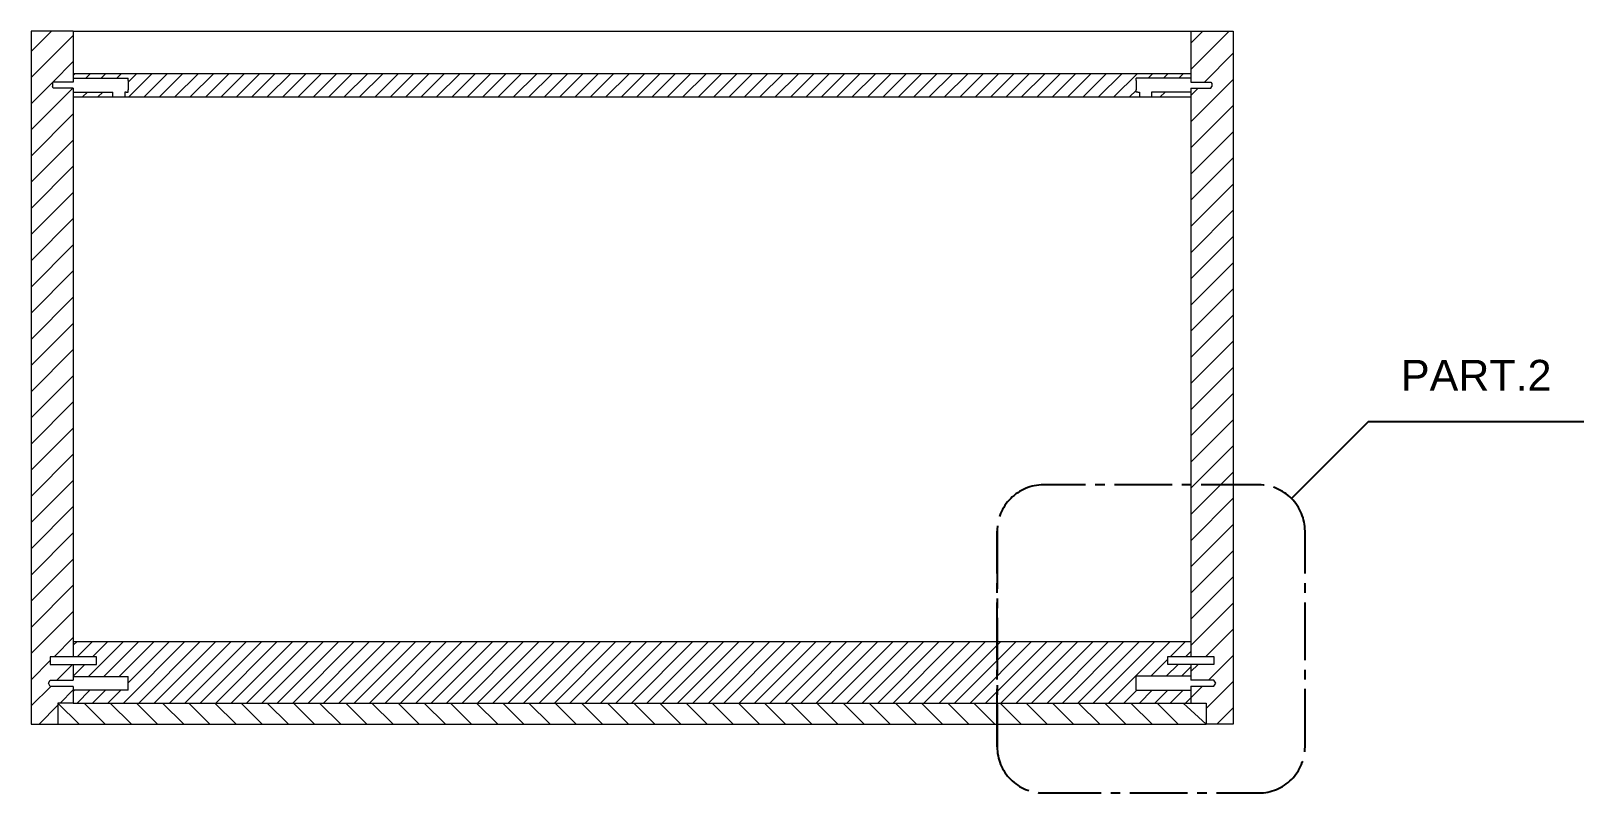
# Model space of a CAD drawing. Header units: millimetres. Extents: x -1335 to 2991, y -7 to 1980.
# Drawn here: x 1383 to 1483.9, y 1382.4 to 1431.9 of the extents above; entities that cross this region are included whole.
import ezdxf
from ezdxf.enums import TextEntityAlignment as Align

# ---------------------------------------------------------------- set-up
doc = ezdxf.new("R2010")
doc.units = ezdxf.units.MM
doc.linetypes.add('CENTER2', pattern=[1.125, 0.75, -0.125, 0.125, -0.125])
doc.layers.get('0').update_dxf_attribs({"color": 8})
doc.layers.add('A-SECT A-MCUT', color=7, linetype='Continuous', lineweight=35)
doc.layers.add('Incastri', color=4, linetype='Continuous')
doc.styles.add('ARIAL', font='Arial.ttf')

msp = doc.modelspace()

# ---------------------------------------------------------------- linework, layer by layer
at = {"color": 175, "linetype": 'Continuous'}
for p, q in [((1382.99, 1430.56), (1384.31, 1431.88)), ((1382.99, 1428.86), (1385.73, 1431.6)), ((1458.32, 1431.09), (1459.11, 1431.88)), ((1458.32, 1429.39), (1460.81, 1431.88)), ((1459.2, 1428.57), (1461.07, 1430.44)), ((1384.4, 1428.57), (1385.73, 1429.9)), ((1382.99, 1427.16), (1384.4, 1428.57)), ((1385.73, 1429), (1385.83, 1429.1)), ((1386.55, 1428.82), (1386.83, 1429.1)), ((1387.55, 1428.82), (1387.83, 1429.1)), ((1388.55, 1428.82), (1388.83, 1429.1)), ((1389.29, 1428.56), (1389.83, 1429.1)), ((1389.33, 1427.6), (1390.83, 1429.1)), ((1390.33, 1427.6), (1391.83, 1429.1)), ((1391.33, 1427.6), (1392.83, 1429.1)), ((1392.33, 1427.6), (1393.83, 1429.1)), ((1393.33, 1427.6), (1394.83, 1429.1)), ((1394.33, 1427.6), (1395.83, 1429.1)), ((1395.33, 1427.6), (1396.83, 1429.1)), ((1396.33, 1427.6), (1397.83, 1429.1)), ((1397.33, 1427.6), (1398.83, 1429.1)), ((1398.33, 1427.6), (1399.83, 1429.1)), ((1399.33, 1427.6), (1400.83, 1429.1)), ((1400.33, 1427.6), (1401.83, 1429.1)), ((1401.33, 1427.6), (1402.83, 1429.1)), ((1402.33, 1427.6), (1403.83, 1429.1)), ((1403.33, 1427.6), (1404.83, 1429.1)), ((1404.33, 1427.6), (1405.83, 1429.1)), ((1405.33, 1427.6), (1406.83, 1429.1)), ((1406.33, 1427.6), (1407.83, 1429.1)), ((1407.33, 1427.6), (1408.83, 1429.1)), ((1408.33, 1427.6), (1409.83, 1429.1)), ((1409.33, 1427.6), (1410.83, 1429.1)), ((1410.33, 1427.6), (1411.83, 1429.1)), ((1411.33, 1427.6), (1412.83, 1429.1)), ((1412.33, 1427.6), (1413.83, 1429.1)), ((1413.33, 1427.6), (1414.83, 1429.1)), ((1414.33, 1427.6), (1415.83, 1429.1)), ((1415.33, 1427.6), (1416.83, 1429.1)), ((1416.33, 1427.6), (1417.83, 1429.1)), ((1417.33, 1427.6), (1418.83, 1429.1)), ((1418.33, 1427.6), (1419.83, 1429.1)), ((1419.33, 1427.6), (1420.83, 1429.1)), ((1420.33, 1427.6), (1421.83, 1429.1)), ((1421.33, 1427.6), (1422.83, 1429.1)), ((1422.33, 1427.6), (1423.83, 1429.1)), ((1423.33, 1427.6), (1424.83, 1429.1)), ((1424.33, 1427.6), (1425.83, 1429.1)), ((1425.33, 1427.6), (1426.83, 1429.1)), ((1426.33, 1427.6), (1427.83, 1429.1)), ((1427.33, 1427.6), (1428.83, 1429.1)), ((1428.33, 1427.6), (1429.83, 1429.1)), ((1429.33, 1427.6), (1430.83, 1429.1)), ((1430.33, 1427.6), (1431.83, 1429.1)), ((1431.33, 1427.6), (1432.83, 1429.1)), ((1432.33, 1427.6), (1433.83, 1429.1)), ((1433.33, 1427.6), (1434.83, 1429.1)), ((1434.33, 1427.6), (1435.83, 1429.1)), ((1435.33, 1427.6), (1436.83, 1429.1)), ((1436.33, 1427.6), (1437.83, 1429.1)), ((1437.33, 1427.6), (1438.83, 1429.1)), ((1438.33, 1427.6), (1439.83, 1429.1)), ((1439.33, 1427.6), (1440.83, 1429.1)), ((1440.33, 1427.6), (1441.83, 1429.1)), ((1441.33, 1427.6), (1442.83, 1429.1)), ((1442.33, 1427.6), (1443.83, 1429.1)), ((1443.33, 1427.6), (1444.83, 1429.1)), ((1444.33, 1427.6), (1445.83, 1429.1)), ((1445.33, 1427.6), (1446.83, 1429.1)), ((1446.33, 1427.6), (1447.83, 1429.1)), ((1447.33, 1427.6), (1448.83, 1429.1)), ((1448.33, 1427.6), (1449.83, 1429.1)), ((1449.33, 1427.6), (1450.83, 1429.1)), ((1450.33, 1427.6), (1451.83, 1429.1)), ((1451.33, 1427.6), (1452.83, 1429.1)), ((1452.33, 1427.6), (1453.83, 1429.1)), ((1453.33, 1427.6), (1454.83, 1429.1)), ((1455.55, 1428.82), (1455.83, 1429.1)), ((1456.55, 1428.82), (1456.83, 1429.1)), ((1457.55, 1428.82), (1457.83, 1429.1)), ((1458.32, 1425.99), (1461.07, 1428.74)), ((1382.99, 1425.46), (1385.7, 1428.17)), ((1385.73, 1427.91), (1385.74, 1427.92)), ((1386.33, 1427.6), (1386.65, 1427.92)), ((1387.33, 1427.6), (1387.65, 1427.92)), ((1454.33, 1427.6), (1454.76, 1428.03)), ((1456.33, 1427.6), (1456.65, 1427.92)), ((1458.32, 1427.91), (1458.31, 1427.92)), ((1458.32, 1427.69), (1458.8, 1428.17)), ((1458.32, 1428.17), (1458.33, 1428.17)), ((1382.99, 1423.76), (1385.73, 1426.5)), ((1458.32, 1424.29), (1461.07, 1427.04)), ((1458.32, 1422.59), (1461.07, 1425.34)), ((1382.99, 1422.06), (1385.73, 1424.8)), ((1458.32, 1420.89), (1461.07, 1423.64)), ((1382.99, 1420.36), (1385.73, 1423.1)), ((1382.99, 1418.66), (1385.73, 1421.4)), ((1458.32, 1419.19), (1461.07, 1421.94)), ((1382.99, 1416.96), (1385.73, 1419.7)), ((1458.32, 1417.49), (1461.07, 1420.24)), ((1458.32, 1415.79), (1461.07, 1418.54)), ((1382.99, 1415.26), (1385.73, 1418)), ((1382.99, 1413.56), (1385.73, 1416.3)), ((1458.32, 1414.09), (1461.07, 1416.84)), ((1382.99, 1411.86), (1385.73, 1414.6)), ((1458.32, 1412.39), (1461.07, 1415.14)), ((1458.32, 1410.69), (1461.07, 1413.44)), ((1382.99, 1410.16), (1385.73, 1412.9)), ((1458.32, 1408.99), (1461.07, 1411.74)), ((1382.99, 1408.46), (1385.73, 1411.2)), ((1382.99, 1406.76), (1385.73, 1409.5)), ((1458.32, 1407.29), (1461.07, 1410.04)), ((1458.32, 1405.59), (1461.07, 1408.34)), ((1382.99, 1405.06), (1385.73, 1407.8)), ((1458.32, 1403.89), (1461.07, 1406.64)), ((1382.99, 1403.36), (1385.73, 1406.1)), ((1382.99, 1401.66), (1385.73, 1404.4)), ((1458.32, 1402.19), (1461.07, 1404.94)), ((1458.32, 1400.49), (1461.07, 1403.24)), ((1382.99, 1399.96), (1385.73, 1402.7)), ((1458.32, 1398.79), (1461.07, 1401.54)), ((1382.99, 1398.26), (1385.73, 1401)), ((1382.99, 1396.56), (1385.73, 1399.3)), ((1458.32, 1397.09), (1461.07, 1399.84)), ((1458.32, 1395.39), (1461.07, 1398.14)), ((1382.99, 1394.86), (1385.73, 1397.6)), ((1458.32, 1393.69), (1461.07, 1396.44)), ((1382.99, 1393.16), (1385.73, 1395.9)), ((1382.99, 1391.46), (1385.73, 1394.2)), ((1458.32, 1391.99), (1461.07, 1394.74)), ((1384.48, 1391.25), (1385.73, 1392.5)), ((1385.73, 1392), (1385.98, 1392.25)), ((1385.98, 1391.25), (1386.98, 1392.25)), ((1386.71, 1389.98), (1388.98, 1392.25)), ((1386.98, 1391.25), (1387.98, 1392.25)), ((1387.71, 1389.98), (1389.98, 1392.25)), ((1388.71, 1389.98), (1390.98, 1392.25)), ((1388.98, 1388.25), (1392.98, 1392.25)), ((1389.29, 1389.56), (1391.98, 1392.25)), ((1389.98, 1388.25), (1393.98, 1392.25)), ((1390.98, 1388.25), (1394.98, 1392.25)), ((1391.98, 1388.25), (1395.98, 1392.25)), ((1392.98, 1388.25), (1396.98, 1392.25)), ((1393.98, 1388.25), (1397.98, 1392.25)), ((1394.98, 1388.25), (1398.98, 1392.25)), ((1395.98, 1388.25), (1399.98, 1392.25)), ((1396.98, 1388.25), (1400.98, 1392.25)), ((1397.98, 1388.25), (1401.98, 1392.25)), ((1398.98, 1388.25), (1402.98, 1392.25)), ((1399.98, 1388.25), (1403.98, 1392.25)), ((1400.98, 1388.25), (1404.98, 1392.25)), ((1401.98, 1388.25), (1405.98, 1392.25)), ((1402.98, 1388.25), (1406.98, 1392.25)), ((1403.98, 1388.25), (1407.98, 1392.25)), ((1404.98, 1388.25), (1408.98, 1392.25)), ((1405.98, 1388.25), (1409.98, 1392.25)), ((1406.98, 1388.25), (1410.98, 1392.25)), ((1407.98, 1388.25), (1411.98, 1392.25)), ((1408.98, 1388.25), (1412.98, 1392.25)), ((1409.98, 1388.25), (1413.98, 1392.25)), ((1410.98, 1388.25), (1414.98, 1392.25)), ((1411.98, 1388.25), (1415.98, 1392.25)), ((1412.98, 1388.25), (1416.98, 1392.25)), ((1413.98, 1388.25), (1417.98, 1392.25)), ((1414.98, 1388.25), (1418.98, 1392.25)), ((1415.98, 1388.25), (1419.98, 1392.25)), ((1416.98, 1388.25), (1420.98, 1392.25)), ((1417.98, 1388.25), (1421.98, 1392.25)), ((1418.98, 1388.25), (1422.98, 1392.25)), ((1419.98, 1388.25), (1423.98, 1392.25)), ((1420.98, 1388.25), (1424.98, 1392.25)), ((1421.98, 1388.25), (1425.98, 1392.25)), ((1422.98, 1388.25), (1426.98, 1392.25)), ((1423.98, 1388.25), (1427.98, 1392.25)), ((1424.98, 1388.25), (1428.98, 1392.25)), ((1425.98, 1388.25), (1429.98, 1392.25)), ((1426.98, 1388.25), (1430.98, 1392.25)), ((1427.98, 1388.25), (1431.98, 1392.25)), ((1428.98, 1388.25), (1432.98, 1392.25)), ((1429.98, 1388.25), (1433.98, 1392.25)), ((1430.98, 1388.25), (1434.98, 1392.25)), ((1431.98, 1388.25), (1435.98, 1392.25)), ((1432.98, 1388.25), (1436.98, 1392.25)), ((1433.98, 1388.25), (1437.98, 1392.25)), ((1434.98, 1388.25), (1438.98, 1392.25)), ((1435.98, 1388.25), (1439.98, 1392.25)), ((1436.98, 1388.25), (1440.98, 1392.25)), ((1437.98, 1388.25), (1441.98, 1392.25)), ((1438.98, 1388.25), (1442.98, 1392.25)), ((1439.98, 1388.25), (1443.98, 1392.25)), ((1440.98, 1388.25), (1444.98, 1392.25)), ((1441.98, 1388.25), (1445.98, 1392.25)), ((1442.98, 1388.25), (1446.98, 1392.25)), ((1443.98, 1388.25), (1447.98, 1392.25)), ((1444.98, 1388.25), (1448.98, 1392.25)), ((1445.98, 1388.25), (1449.98, 1392.25)), ((1446.98, 1388.25), (1450.98, 1392.25)), ((1447.98, 1388.25), (1451.98, 1392.25)), ((1448.98, 1388.25), (1452.98, 1392.25)), ((1449.98, 1388.25), (1453.98, 1392.25)), ((1450.98, 1388.25), (1454.98, 1392.25)), ((1451.98, 1388.25), (1455.98, 1392.25)), ((1452.98, 1388.25), (1456.98, 1392.25)), ((1456.99, 1391.26), (1457.98, 1392.25)), ((1459.29, 1391.26), (1461.07, 1393.04)), ((1455.72, 1389.99), (1456.82, 1391.09)), ((1457.99, 1391.26), (1458.32, 1391.59)), ((1459.47, 1389.74), (1461.07, 1391.34)), ((1382.99, 1389.76), (1384.23, 1391)), ((1384.66, 1389.73), (1385.68, 1390.75)), ((1385.73, 1390), (1386.48, 1390.75)), ((1456.72, 1389.99), (1457.49, 1390.76)), ((1457.72, 1389.99), (1458.32, 1390.59)), ((1458.32, 1390.29), (1458.79, 1390.76)), ((1382.99, 1388.06), (1384.26, 1389.33)), ((1384.88, 1388.25), (1385.73, 1389.1)), ((1385.73, 1389), (1385.81, 1389.08)), ((1385.98, 1388.25), (1386.81, 1389.08)), ((1386.98, 1388.25), (1387.81, 1389.08)), ((1387.98, 1388.25), (1388.81, 1389.08)), ((1453.98, 1388.25), (1454.82, 1389.09)), ((1454.98, 1388.25), (1455.82, 1389.09)), ((1455.98, 1388.25), (1456.82, 1389.09)), ((1456.98, 1388.25), (1457.82, 1389.09)), ((1458.32, 1388.59), (1459.07, 1389.34)), ((1459.32, 1387.89), (1461.07, 1389.64)), ((1383.51, 1386.88), (1384.73, 1388.1)), ((1386.1, 1386.88), (1384.73, 1388.25)), ((1387.8, 1386.88), (1386.43, 1388.25)), ((1389.5, 1386.88), (1388.13, 1388.25)), ((1391.2, 1386.88), (1389.83, 1388.25)), ((1392.9, 1386.88), (1391.53, 1388.25)), ((1394.6, 1386.88), (1393.23, 1388.25)), ((1396.3, 1386.88), (1394.93, 1388.25)), ((1398, 1386.88), (1396.63, 1388.25)), ((1399.7, 1386.88), (1398.33, 1388.25)), ((1401.4, 1386.88), (1400.03, 1388.25)), ((1403.1, 1386.88), (1401.73, 1388.25)), ((1404.8, 1386.88), (1403.43, 1388.25)), ((1406.5, 1386.88), (1405.13, 1388.25)), ((1408.2, 1386.88), (1406.83, 1388.25)), ((1409.9, 1386.88), (1408.53, 1388.25)), ((1411.6, 1386.88), (1410.23, 1388.25)), ((1413.3, 1386.88), (1411.93, 1388.25)), ((1415, 1386.88), (1413.63, 1388.25)), ((1416.7, 1386.88), (1415.33, 1388.25)), ((1418.4, 1386.88), (1417.03, 1388.25)), ((1420.1, 1386.88), (1418.73, 1388.25)), ((1421.8, 1386.88), (1420.43, 1388.25)), ((1423.5, 1386.88), (1422.13, 1388.25)), ((1425.2, 1386.88), (1423.83, 1388.25)), ((1426.9, 1386.88), (1425.53, 1388.25)), ((1428.6, 1386.88), (1427.23, 1388.25)), ((1430.3, 1386.88), (1428.93, 1388.25)), ((1432, 1386.88), (1430.63, 1388.25)), ((1433.7, 1386.88), (1432.33, 1388.25)), ((1435.4, 1386.88), (1434.03, 1388.25)), ((1437.1, 1386.88), (1435.73, 1388.25)), ((1438.8, 1386.88), (1437.43, 1388.25)), ((1440.5, 1386.88), (1439.13, 1388.25)), ((1442.2, 1386.88), (1440.83, 1388.25)), ((1443.9, 1386.88), (1442.53, 1388.25)), ((1445.6, 1386.88), (1444.23, 1388.25)), ((1447.3, 1386.88), (1445.93, 1388.25)), ((1449, 1386.88), (1447.63, 1388.25)), ((1450.7, 1386.88), (1449.33, 1388.25)), ((1452.4, 1386.88), (1451.03, 1388.25)), ((1454.1, 1386.88), (1452.73, 1388.25)), ((1455.8, 1386.88), (1454.43, 1388.25)), ((1457.5, 1386.88), (1456.13, 1388.25)), ((1459.32, 1386.88), (1457.83, 1388.25)), ((1457.98, 1388.25), (1458.32, 1388.59)), ((1460.01, 1386.88), (1461.07, 1387.94))]:
    msp.add_line(p, q, dxfattribs=at)
for p, q in [((1382.99, 1431.88), (1382.99, 1386.88)), ((1385.73, 1431.88), (1382.99, 1431.88)), ((1385.73, 1431.88), (1385.73, 1428.57)), ((1385.73, 1431.88), (1458.32, 1431.88)), ((1458.32, 1431.88), (1461.07, 1431.88)), ((1458.32, 1431.88), (1458.32, 1428.57)), ((1461.07, 1431.88), (1461.07, 1386.88)), ((1458.32, 1429.1), (1385.73, 1429.1)), ((1388.29, 1428.82), (1389.07, 1428.82)), ((1389.07, 1428.82), (1389.29, 1428.82)), ((1458.32, 1428.82), (1455.76, 1428.82)), ((1385.73, 1428.17), (1385.73, 1391.25)), ((1385.73, 1427.6), (1458.32, 1427.6)), ((1458.32, 1428.17), (1458.32, 1391.26)), ((1385.73, 1392.25), (1458.32, 1392.25)), ((1458.32, 1392.25), (1458.32, 1391.25)), ((1385.73, 1390.75), (1385.73, 1389.73)), ((1458.32, 1390.76), (1458.32, 1389.74)), ((1458.32, 1390.76), (1458.32, 1389.74)), ((1385.73, 1389.33), (1385.73, 1388.25)), ((1458.32, 1389.34), (1458.32, 1388.25)), ((1458.32, 1389.34), (1458.32, 1388.25)), ((1458.32, 1389.26), (1458.32, 1389.01)), ((1385.73, 1388.25), (1384.73, 1388.25)), ((1384.73, 1388.25), (1384.73, 1386.88)), ((1385.73, 1388.25), (1458.32, 1388.25)), ((1458.32, 1388.25), (1459.32, 1388.25)), ((1459.32, 1388.25), (1459.32, 1386.88)), ((1382.99, 1386.88), (1384.73, 1386.88)), ((1384.73, 1386.88), (1459.32, 1386.88)), ((1461.07, 1386.88), (1459.32, 1386.88))]:
    msp.add_line(p, q)
at = {"layer": 'A-SECT A-MCUT'}
for q in [(1464.86, 1401.53), (1483.86, 1406.53)]:
    msp.add_line((1469.86, 1406.53), q, dxfattribs=at)
at = {"layer": 'A-SECT A-MCUT', "linetype": 'CENTER2', "ltscale": 5}
msp.add_lwpolyline([(1445.74, 1385.41, 0.414214), (1448.74, 1382.41), (1462.74, 1382.41, 0.414214), (1465.74, 1385.41), (1465.74, 1399.41, 0.414214), (1462.74, 1402.41), (1448.74, 1402.41, 0.414214), (1445.74, 1399.41), (1445.74, 1385.41), (1445.74, 1399.41)], format="xyb", dxfattribs=at)
at = {"layer": 'Incastri'}
for p, q in [((1384.37, 1428.47), (1384.43, 1428.57)), ((1384.37, 1428.47), (1384.37, 1428.27)), ((1385.73, 1428.57), (1384.43, 1428.57)), ((1385.73, 1428.82), (1388.29, 1428.82)), ((1385.73, 1428.82), (1389.29, 1428.82)), ((1389.29, 1428.67), (1389.29, 1428.82)), ((1389.29, 1428.67), (1389.29, 1428.07)), ((1454.98, 1428.82), (1454.76, 1428.82)), ((1458.32, 1428.82), (1454.76, 1428.82)), ((1454.76, 1428.67), (1454.76, 1428.82)), ((1454.76, 1428.67), (1454.76, 1428.07)), ((1455.76, 1428.82), (1454.98, 1428.82)), ((1458.32, 1428.57), (1459.62, 1428.57)), ((1459.62, 1428.57), (1459.68, 1428.47)), ((1459.68, 1428.47), (1459.68, 1428.27)), ((1384.43, 1428.17), (1384.37, 1428.27)), ((1385.73, 1428.17), (1384.43, 1428.17)), ((1385.73, 1427.92), (1388.29, 1427.92)), ((1388.29, 1427.6), (1388.29, 1427.92)), ((1389.17, 1427.92), (1389.07, 1427.92)), ((1389.07, 1427.92), (1389.07, 1427.92)), ((1389.07, 1427.92), (1389.07, 1427.6)), ((1389.17, 1427.92), (1389.29, 1427.92)), ((1389.29, 1427.92), (1389.29, 1428.07)), ((1454.76, 1427.92), (1454.76, 1428.07)), ((1454.88, 1427.92), (1454.76, 1427.92)), ((1454.88, 1427.92), (1454.98, 1427.92)), ((1454.98, 1427.92), (1454.98, 1427.92)), ((1454.98, 1427.92), (1454.98, 1427.6)), ((1458.32, 1427.92), (1455.76, 1427.92)), ((1455.76, 1427.92), (1455.76, 1427.6)), ((1458.32, 1428.17), (1459.62, 1428.17)), ((1459.62, 1428.17), (1459.68, 1428.27)), ((1384.11, 1389.53), (1384.23, 1389.73)), ((1384.23, 1389.33), (1384.11, 1389.53)), ((1384.23, 1389.73), (1385.73, 1389.73)), ((1385.73, 1389.33), (1384.23, 1389.33)), ((1385.73, 1389.98), (1388.29, 1389.98)), ((1389.29, 1389.08), (1385.73, 1389.08)), ((1388.29, 1389.98), (1389.07, 1389.98)), ((1389.07, 1389.98), (1389.29, 1389.98)), ((1389.29, 1389.08), (1389.29, 1389.98)), ((1454.98, 1389.99), (1454.76, 1389.99)), ((1454.76, 1389.09), (1454.76, 1389.99)), ((1454.76, 1389.09), (1458.32, 1389.09)), ((1455.76, 1389.99), (1454.98, 1389.99)), ((1458.32, 1389.99), (1455.76, 1389.99)), ((1459.82, 1389.74), (1458.32, 1389.74)), ((1458.32, 1389.34), (1459.82, 1389.34)), ((1459.94, 1389.54), (1459.82, 1389.74)), ((1459.82, 1389.34), (1459.94, 1389.54))]:
    msp.add_line(p, q, dxfattribs=at)
for points in [[(1384.33, 1390.75), (1386.23, 1390.75), (1387.13, 1390.75), (1387.23, 1390.75), (1387.23, 1390.85), (1387.23, 1391.15), (1387.23, 1391.25), (1387.13, 1391.25), (1384.33, 1391.25), (1384.23, 1391.25), (1384.23, 1391.15), (1384.23, 1390.85), (1384.23, 1390.75)], [(1459.72, 1390.76), (1457.82, 1390.76), (1456.92, 1390.76), (1456.82, 1390.76), (1456.82, 1390.86), (1456.82, 1391.16), (1456.82, 1391.26), (1456.92, 1391.26), (1459.72, 1391.26), (1459.82, 1391.26), (1459.82, 1391.16), (1459.82, 1390.86), (1459.82, 1390.76)]]:
    msp.add_lwpolyline(points, close=True, dxfattribs=at)

# ---------------------------------------------------------------- texts
at = {"style": 'ARIAL'}
msp.add_attdef('PART.2', text='1', height=2, dxfattribs=at).set_placement((1476.86, 1410.53), align=Align.TOP_CENTER)

doc.saveas('drawing.dxf')
